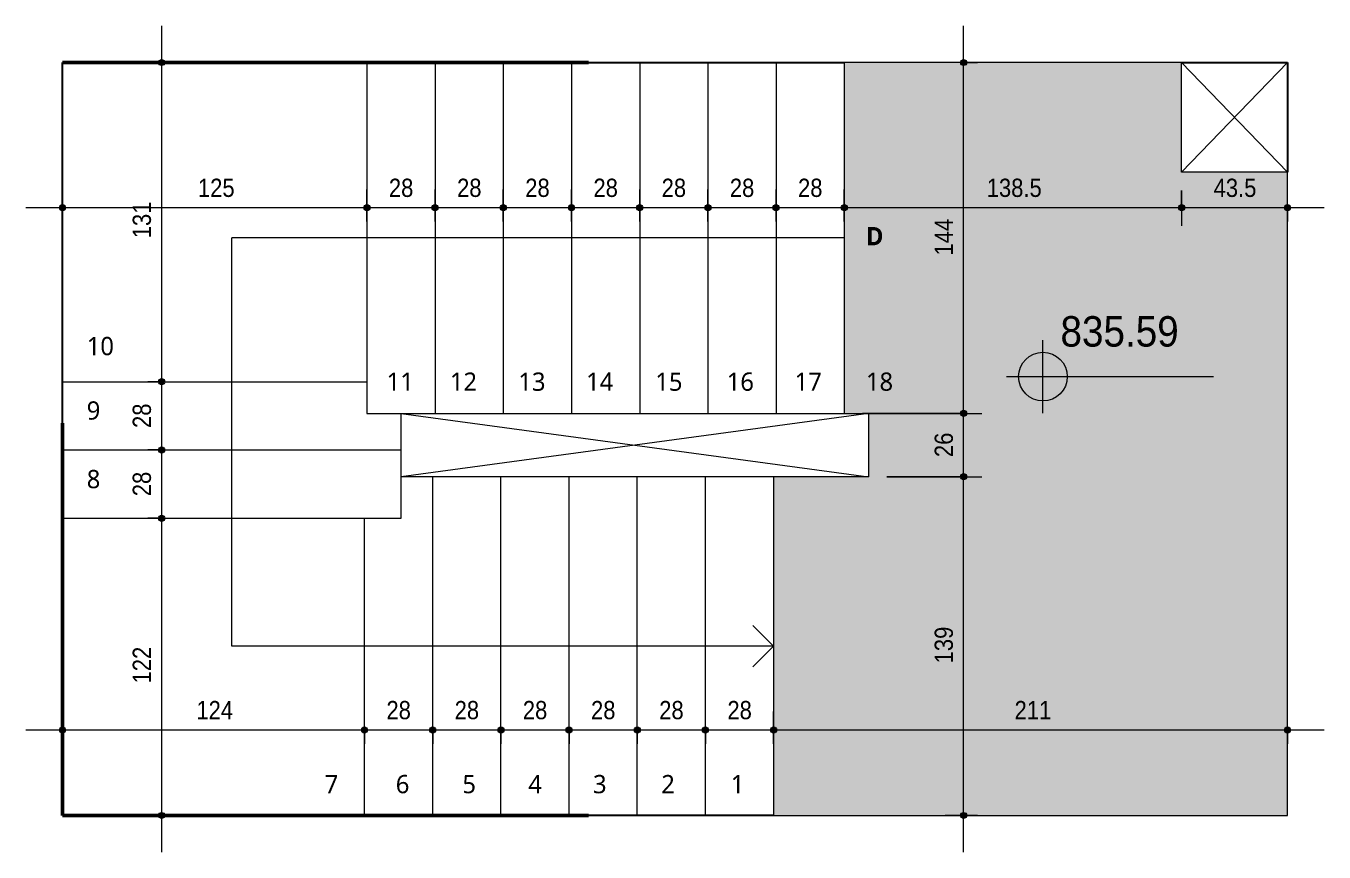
# Model space of a CAD drawing. Header units: centimetres. Extents: x -1139 to 26418, y -889 to 84390.
# Drawn here: x 21262 to 21795, y 331 to 670 of the extents above; entities that cross this region are included whole.
import ezdxf

# ---------------------------------------------------------------- set-up
doc = ezdxf.new("R2010")
doc.units = ezdxf.units.CM
doc.linetypes.add('Projeção', pattern=[0.396875, 0.238125, -0.15875])
for name, color, linetype, lineweight in [('A-ANNO-DIMS', 7, 'Continuous', 9), ('A-ANNO-DIMS-50', 7, 'Continuous', 9), ('A-DETL-GENF', 7, 'Continuous', 18), ('G-ANNO-DIMS', 7, 'Continuous', 9), ('G-ANNO-TEXT', 7, 'Continuous', 9), ('S-BEAM', 7, 'Continuous', 9), ('S-COLS', 7, 'Continuous', 9), ('S-STRS', 7, 'Continuous', 9)]:
    doc.layers.add(name, color=color, linetype=linetype, lineweight=lineweight)
doc.layers.add('A-DETL', color=7, linetype='Continuous', lineweight=18, true_color=0x00a600)
doc.styles.add('Fira Sans', font='', dxfattribs={"width": 0.95, "height": 12.5})
doc.styles.add('Fira Sans_1', font='', dxfattribs={"width": 0.9, "height": 7.5})
doc.styles.add('Gadugi_3', font='gadugi.ttf', dxfattribs={"height": 7.5})
doc.styles.add('Gadugi_B', font='gadugib.ttf', dxfattribs={"height": 7.5})
doc.styles.get('Fira Sans').set_extended_font_data('Fira Sans')
doc.styles.get('Fira Sans_1').set_extended_font_data('Fira Sans')
doc.dimstyles.new('PED_R80_1_5mm_ACIMA_As_ESQ__R00_3', dxfattribs={"dimscale": 30.48, "dimtxt": 10.229846, "dimasz": 0.328084, "dimexe": 0.246063, "dimexo": 0.246063, "dimgap": 0.049213, "dimtad": 1, "dimdec": 1, "dimrnd": 0.5, "dimdsep": 46, "dimtxsty": 'Fira Sans_1', "dimblk1": 'DOTSMALL', "dimblk2": 'DOTSMALL', "dimsah": 1, "dimcen": 0.09, "dimdle": 0.492126, "dimazin": 0, "dimtfac": 1, "dimtdec": 4, "dimtix": 1, "dimtmove": 0, "dimatfit": 3, "dimfxl": 1, "dimtvp": 1, "dimtolj": 1, "dimtzin": 0, "dimarcsym": 2})

# ---------------------------------------------------------------- blocks, each defined once
blk = doc.blocks.new('TQS - Pilar retangular - 235_0 x 19_0-2574328-PL401 - FORMA DA ESCADA BARR')
at = {"layer": 'S-COLS', "color": 8, "lineweight": 50, "true_color": 0x808080}
for p, q in [((-98.54, -9.5), (117.5, -9.5)), ((117.5, -9.5), (117.5, -9.42))]:
    blk.add_line(p, q, dxfattribs=at)
blk = doc.blocks.new('DIMBLOCK343-PL401 - FORMA DA ESCADA BARR')
at = {"layer": 'A-ANNO-DIMS-50', "true_color": 0x000032}
h = blk.add_hatch(color=178, dxfattribs=at)
edge = h.paths.add_edge_path(flags=0)
edge.add_arc((21276.95, 595.21), 1.25, 0, 360)
h = blk.add_hatch(color=178, dxfattribs=at)
edge = h.paths.add_edge_path(flags=0)
edge.add_arc((21401.95, 595.21), 1.25, 0, 360)
at = {"layer": 'A-ANNO-DIMS-50', "color": 178, "true_color": 0x000032}
for p, q in [((21276.95, 589.47), (21276.95, 602.71)), ((21401.95, 589.47), (21401.95, 602.71)), ((21261.95, 595.21), (21401.95, 595.21)), ((21276.95, 595.21), (21276.95, 589.47)), ((21401.95, 595.21), (21401.95, 589.47))]:
    blk.add_line(p, q, dxfattribs=at)
for centre in [(21276.95, 595.21), (21401.95, 595.21)]:
    blk.add_circle(centre, 1.25, dxfattribs=at)
at = {"layer": 'A-ANNO-DIMS-50', "color": 0, "insert": (21332.57, 607.09), "char_height": 7.5, "width": 16.5251, "attachment_point": 1, "line_spacing_factor": 1.049215, "style": 'Fira Sans_1'}
blk.add_mtext('125', dxfattribs=at)
blk = doc.blocks.new('_DotSmall')
at = {"color": 0, "linetype": 'ByBlock', "const_width": 0.5}
blk.add_lwpolyline([(-0.0625, 0, 1), (0.0625, 0, 1)], format="xyb", close=True, dxfattribs=at)
blk = doc.blocks.new('DIMBLOCK344-PL401 - FORMA DA ESCADA BARR')
at = {"layer": 'A-ANNO-DIMS-50', "true_color": 0x000032}
h = blk.add_hatch(color=178, dxfattribs=at)
edge = h.paths.add_edge_path(flags=0)
edge.add_arc((21401.95, 595.21), 1.25, 0, 360)
h = blk.add_hatch(color=178, dxfattribs=at)
edge = h.paths.add_edge_path(flags=0)
edge.add_arc((21429.95, 595.21), 1.25, 0, 360)
at = {"layer": 'A-ANNO-DIMS-50', "color": 178, "true_color": 0x000032}
for p, q in [((21401.95, 589.47), (21401.95, 602.71)), ((21429.95, 589.47), (21429.95, 602.71)), ((21401.95, 595.21), (21429.95, 595.21)), ((21401.95, 595.21), (21401.95, 589.47)), ((21429.95, 595.21), (21429.95, 589.47))]:
    blk.add_line(p, q, dxfattribs=at)
for centre in [(21401.95, 595.21), (21429.95, 595.21)]:
    blk.add_circle(centre, 1.25, dxfattribs=at)
at = {"layer": 'A-ANNO-DIMS-50', "color": 0, "insert": (21410.97, 607.09), "char_height": 7.5, "width": 11.9611, "attachment_point": 1, "line_spacing_factor": 1.049215, "style": 'Fira Sans_1'}
blk.add_mtext('28', dxfattribs=at)
blk = doc.blocks.new('DIMBLOCK345-PL401 - FORMA DA ESCADA BARR')
at = {"layer": 'A-ANNO-DIMS-50', "true_color": 0x000032}
h = blk.add_hatch(color=178, dxfattribs=at)
edge = h.paths.add_edge_path(flags=0)
edge.add_arc((21429.95, 595.21), 1.25, 0, 360)
h = blk.add_hatch(color=178, dxfattribs=at)
edge = h.paths.add_edge_path(flags=0)
edge.add_arc((21457.95, 595.21), 1.25, 0, 360)
at = {"layer": 'A-ANNO-DIMS-50', "color": 178, "true_color": 0x000032}
for p, q in [((21429.95, 589.47), (21429.95, 602.71)), ((21457.95, 589.47), (21457.95, 602.71)), ((21429.95, 595.21), (21457.95, 595.21)), ((21429.95, 595.21), (21429.95, 589.47)), ((21457.95, 595.21), (21457.95, 589.47))]:
    blk.add_line(p, q, dxfattribs=at)
for centre in [(21429.95, 595.21), (21457.95, 595.21)]:
    blk.add_circle(centre, 1.25, dxfattribs=at)
at = {"layer": 'A-ANNO-DIMS-50', "color": 0, "insert": (21438.97, 607.09), "char_height": 7.5, "width": 11.9611, "attachment_point": 1, "line_spacing_factor": 1.049215, "style": 'Fira Sans_1'}
blk.add_mtext('28', dxfattribs=at)
blk = doc.blocks.new('DIMBLOCK346-PL401 - FORMA DA ESCADA BARR')
at = {"layer": 'A-ANNO-DIMS-50', "true_color": 0x000032}
h = blk.add_hatch(color=178, dxfattribs=at)
edge = h.paths.add_edge_path(flags=0)
edge.add_arc((21457.95, 595.21), 1.25, 0, 360)
h = blk.add_hatch(color=178, dxfattribs=at)
edge = h.paths.add_edge_path(flags=0)
edge.add_arc((21485.95, 595.21), 1.25, 0, 360)
at = {"layer": 'A-ANNO-DIMS-50', "color": 178, "true_color": 0x000032}
for p, q in [((21457.95, 589.47), (21457.95, 602.71)), ((21485.95, 589.47), (21485.95, 602.71)), ((21457.95, 595.21), (21485.95, 595.21)), ((21457.95, 595.21), (21457.95, 589.47)), ((21485.95, 595.21), (21485.95, 589.47))]:
    blk.add_line(p, q, dxfattribs=at)
for centre in [(21457.95, 595.21), (21485.95, 595.21)]:
    blk.add_circle(centre, 1.25, dxfattribs=at)
at = {"layer": 'A-ANNO-DIMS-50', "color": 0, "insert": (21466.97, 607.09), "char_height": 7.5, "width": 11.9611, "attachment_point": 1, "line_spacing_factor": 1.049215, "style": 'Fira Sans_1'}
blk.add_mtext('28', dxfattribs=at)
blk = doc.blocks.new('DIMBLOCK347-PL401 - FORMA DA ESCADA BARR')
at = {"layer": 'A-ANNO-DIMS-50', "true_color": 0x000032}
h = blk.add_hatch(color=178, dxfattribs=at)
edge = h.paths.add_edge_path(flags=0)
edge.add_arc((21485.95, 595.21), 1.25, 0, 360)
h = blk.add_hatch(color=178, dxfattribs=at)
edge = h.paths.add_edge_path(flags=0)
edge.add_arc((21513.95, 595.21), 1.25, 0, 360)
at = {"layer": 'A-ANNO-DIMS-50', "color": 178, "true_color": 0x000032}
for p, q in [((21485.95, 589.47), (21485.95, 602.71)), ((21513.95, 589.47), (21513.95, 602.71)), ((21485.95, 595.21), (21513.95, 595.21)), ((21485.95, 595.21), (21485.95, 589.47)), ((21513.95, 595.21), (21513.95, 589.47))]:
    blk.add_line(p, q, dxfattribs=at)
for centre in [(21485.95, 595.21), (21513.95, 595.21)]:
    blk.add_circle(centre, 1.25, dxfattribs=at)
at = {"layer": 'A-ANNO-DIMS-50', "color": 0, "insert": (21494.97, 607.09), "char_height": 7.5, "width": 11.9611, "attachment_point": 1, "line_spacing_factor": 1.049215, "style": 'Fira Sans_1'}
blk.add_mtext('28', dxfattribs=at)
blk = doc.blocks.new('DIMBLOCK348-PL401 - FORMA DA ESCADA BARR')
at = {"layer": 'A-ANNO-DIMS-50', "true_color": 0x000032}
h = blk.add_hatch(color=178, dxfattribs=at)
edge = h.paths.add_edge_path(flags=0)
edge.add_arc((21513.95, 595.21), 1.25, 0, 360)
h = blk.add_hatch(color=178, dxfattribs=at)
edge = h.paths.add_edge_path(flags=0)
edge.add_arc((21541.95, 595.21), 1.25, 0, 360)
at = {"layer": 'A-ANNO-DIMS-50', "color": 178, "true_color": 0x000032}
for p, q in [((21513.95, 589.47), (21513.95, 602.71)), ((21541.95, 589.47), (21541.95, 602.71)), ((21513.95, 595.21), (21541.95, 595.21)), ((21513.95, 595.21), (21513.95, 589.47)), ((21541.95, 595.21), (21541.95, 589.47))]:
    blk.add_line(p, q, dxfattribs=at)
for centre in [(21513.95, 595.21), (21541.95, 595.21)]:
    blk.add_circle(centre, 1.25, dxfattribs=at)
at = {"layer": 'A-ANNO-DIMS-50', "color": 0, "insert": (21522.97, 607.09), "char_height": 7.5, "width": 11.9611, "attachment_point": 1, "line_spacing_factor": 1.049215, "style": 'Fira Sans_1'}
blk.add_mtext('28', dxfattribs=at)
blk = doc.blocks.new('DIMBLOCK349-PL401 - FORMA DA ESCADA BARR')
at = {"layer": 'A-ANNO-DIMS-50', "true_color": 0x000032}
h = blk.add_hatch(color=178, dxfattribs=at)
edge = h.paths.add_edge_path(flags=0)
edge.add_arc((21541.95, 595.21), 1.25, 0, 360)
h = blk.add_hatch(color=178, dxfattribs=at)
edge = h.paths.add_edge_path(flags=0)
edge.add_arc((21569.95, 595.21), 1.25, 0, 360)
at = {"layer": 'A-ANNO-DIMS-50', "color": 178, "true_color": 0x000032}
for p, q in [((21541.95, 589.47), (21541.95, 602.71)), ((21569.95, 589.47), (21569.95, 602.71)), ((21541.95, 595.21), (21569.95, 595.21)), ((21541.95, 595.21), (21541.95, 589.47)), ((21569.95, 595.21), (21569.95, 589.47))]:
    blk.add_line(p, q, dxfattribs=at)
for centre in [(21541.95, 595.21), (21569.95, 595.21)]:
    blk.add_circle(centre, 1.25, dxfattribs=at)
at = {"layer": 'A-ANNO-DIMS-50', "color": 0, "insert": (21550.97, 607.09), "char_height": 7.5, "width": 11.9611, "attachment_point": 1, "line_spacing_factor": 1.049215, "style": 'Fira Sans_1'}
blk.add_mtext('28', dxfattribs=at)
blk = doc.blocks.new('DIMBLOCK350-PL401 - FORMA DA ESCADA BARR')
at = {"layer": 'A-ANNO-DIMS-50', "true_color": 0x000032}
h = blk.add_hatch(color=178, dxfattribs=at)
edge = h.paths.add_edge_path(flags=0)
edge.add_arc((21569.95, 595.21), 1.25, 0, 360)
h = blk.add_hatch(color=178, dxfattribs=at)
edge = h.paths.add_edge_path(flags=0)
edge.add_arc((21597.95, 595.21), 1.25, 0, 360)
at = {"layer": 'A-ANNO-DIMS-50', "color": 178, "true_color": 0x000032}
for p, q in [((21569.95, 589.47), (21569.95, 602.71)), ((21597.95, 589.47), (21597.95, 602.71)), ((21569.95, 595.21), (21597.95, 595.21)), ((21569.95, 595.21), (21569.95, 589.47)), ((21597.95, 595.21), (21597.95, 589.47))]:
    blk.add_line(p, q, dxfattribs=at)
for centre in [(21569.95, 595.21), (21597.95, 595.21)]:
    blk.add_circle(centre, 1.25, dxfattribs=at)
at = {"layer": 'A-ANNO-DIMS-50', "color": 0, "insert": (21578.97, 607.09), "char_height": 7.5, "width": 11.9611, "attachment_point": 1, "line_spacing_factor": 1.049215, "style": 'Fira Sans_1'}
blk.add_mtext('28', dxfattribs=at)
blk = doc.blocks.new('DIMBLOCK351-PL401 - FORMA DA ESCADA BARR')
at = {"layer": 'A-ANNO-DIMS-50', "true_color": 0x000032}
h = blk.add_hatch(color=178, dxfattribs=at)
edge = h.paths.add_edge_path(flags=0)
edge.add_arc((21597.95, 595.21), 1.25, 0, 360)
h = blk.add_hatch(color=178, dxfattribs=at)
edge = h.paths.add_edge_path(flags=0)
edge.add_arc((21736.45, 595.21), 1.25, 0, 360)
at = {"layer": 'A-ANNO-DIMS-50', "color": 178, "true_color": 0x000032}
for p, q in [((21597.95, 589.47), (21597.95, 602.71)), ((21736.45, 602.25), (21736.45, 587.71)), ((21736.45, 595.21), (21736.45, 602.25)), ((21597.95, 595.21), (21736.45, 595.21)), ((21597.95, 595.21), (21597.95, 589.47))]:
    blk.add_line(p, q, dxfattribs=at)
for centre in [(21597.95, 595.21), (21736.45, 595.21)]:
    blk.add_circle(centre, 1.25, dxfattribs=at)
at = {"layer": 'A-ANNO-DIMS-50', "color": 0, "insert": (21656.45, 607.09), "char_height": 7.5, "width": 25.8107, "attachment_point": 1, "line_spacing_factor": 1.049215, "style": 'Fira Sans_1'}
blk.add_mtext('138.5', dxfattribs=at)
blk = doc.blocks.new('DIMBLOCK352-PL401 - FORMA DA ESCADA BARR')
at = {"layer": 'A-ANNO-DIMS-50', "true_color": 0x000032}
h = blk.add_hatch(color=178, dxfattribs=at)
edge = h.paths.add_edge_path(flags=0)
edge.add_arc((21736.45, 595.21), 1.25, 0, 360)
h = blk.add_hatch(color=178, dxfattribs=at)
edge = h.paths.add_edge_path(flags=0)
edge.add_arc((21779.95, 595.21), 1.25, 0, 360)
at = {"layer": 'A-ANNO-DIMS-50', "color": 178, "true_color": 0x000032}
for p, q in [((21779.95, 589.47), (21779.95, 602.71)), ((21736.45, 602.25), (21736.45, 587.71)), ((21736.45, 595.21), (21736.45, 602.25)), ((21736.45, 595.21), (21794.95, 595.21)), ((21779.95, 595.21), (21779.95, 589.47))]:
    blk.add_line(p, q, dxfattribs=at)
for centre in [(21736.45, 595.21), (21779.95, 595.21)]:
    blk.add_circle(centre, 1.25, dxfattribs=at)
at = {"layer": 'A-ANNO-DIMS-50', "color": 0, "insert": (21749.61, 607.09), "char_height": 7.5, "width": 20.6171, "attachment_point": 1, "line_spacing_factor": 1.049215, "style": 'Fira Sans_1'}
blk.add_mtext('43.5', dxfattribs=at)
blk = doc.blocks.new('DIMBLOCK353-PL401 - FORMA DA ESCADA BARR')
at = {"layer": 'A-ANNO-DIMS-50', "true_color": 0x000032}
h = blk.add_hatch(color=178, dxfattribs=at)
edge = h.paths.add_edge_path(flags=0)
edge.add_arc((21276.95, 380.87), 1.25, 0, 360)
h = blk.add_hatch(color=178, dxfattribs=at)
edge = h.paths.add_edge_path(flags=0)
edge.add_arc((21400.95, 380.87), 1.25, 0, 360)
at = {"layer": 'A-ANNO-DIMS-50', "color": 178, "true_color": 0x000032}
for p, q in [((21276.95, 375.14), (21276.95, 388.37)), ((21400.95, 375.14), (21400.95, 388.37)), ((21261.95, 380.87), (21400.95, 380.87)), ((21276.95, 380.87), (21276.95, 375.14)), ((21400.95, 380.87), (21400.95, 375.14))]:
    blk.add_line(p, q, dxfattribs=at)
for centre in [(21276.95, 380.87), (21400.95, 380.87)]:
    blk.add_circle(centre, 1.25, dxfattribs=at)
at = {"layer": 'A-ANNO-DIMS-50', "color": 0, "insert": (21331.93, 392.75), "char_height": 7.5, "width": 16.8399, "attachment_point": 1, "line_spacing_factor": 1.049215, "style": 'Fira Sans_1'}
blk.add_mtext('124', dxfattribs=at)
blk = doc.blocks.new('DIMBLOCK354-PL401 - FORMA DA ESCADA BARR')
at = {"layer": 'A-ANNO-DIMS-50', "true_color": 0x000032}
h = blk.add_hatch(color=178, dxfattribs=at)
edge = h.paths.add_edge_path(flags=0)
edge.add_arc((21400.95, 380.87), 1.25, 0, 360)
h = blk.add_hatch(color=178, dxfattribs=at)
edge = h.paths.add_edge_path(flags=0)
edge.add_arc((21428.95, 380.87), 1.25, 0, 360)
at = {"layer": 'A-ANNO-DIMS-50', "color": 178, "true_color": 0x000032}
for p, q in [((21400.95, 375.14), (21400.95, 388.37)), ((21428.95, 375.14), (21428.95, 388.37)), ((21400.95, 380.87), (21428.95, 380.87)), ((21400.95, 380.87), (21400.95, 375.14)), ((21428.95, 380.87), (21428.95, 375.14))]:
    blk.add_line(p, q, dxfattribs=at)
for centre in [(21400.95, 380.87), (21428.95, 380.87)]:
    blk.add_circle(centre, 1.25, dxfattribs=at)
at = {"layer": 'A-ANNO-DIMS-50', "color": 0, "insert": (21409.97, 392.75), "char_height": 7.5, "width": 11.9611, "attachment_point": 1, "line_spacing_factor": 1.049215, "style": 'Fira Sans_1'}
blk.add_mtext('28', dxfattribs=at)
blk = doc.blocks.new('DIMBLOCK355-PL401 - FORMA DA ESCADA BARR')
at = {"layer": 'A-ANNO-DIMS-50', "true_color": 0x000032}
h = blk.add_hatch(color=178, dxfattribs=at)
edge = h.paths.add_edge_path(flags=0)
edge.add_arc((21428.95, 380.87), 1.25, 0, 360)
h = blk.add_hatch(color=178, dxfattribs=at)
edge = h.paths.add_edge_path(flags=0)
edge.add_arc((21456.95, 380.87), 1.25, 0, 360)
at = {"layer": 'A-ANNO-DIMS-50', "color": 178, "true_color": 0x000032}
for p, q in [((21428.95, 375.14), (21428.95, 388.37)), ((21456.95, 375.14), (21456.95, 388.37)), ((21428.95, 380.87), (21456.95, 380.87)), ((21428.95, 380.87), (21428.95, 375.14)), ((21456.95, 380.87), (21456.95, 375.14))]:
    blk.add_line(p, q, dxfattribs=at)
for centre in [(21428.95, 380.87), (21456.95, 380.87)]:
    blk.add_circle(centre, 1.25, dxfattribs=at)
at = {"layer": 'A-ANNO-DIMS-50', "color": 0, "insert": (21437.97, 392.75), "char_height": 7.5, "width": 11.9611, "attachment_point": 1, "line_spacing_factor": 1.049215, "style": 'Fira Sans_1'}
blk.add_mtext('28', dxfattribs=at)
blk = doc.blocks.new('DIMBLOCK356-PL401 - FORMA DA ESCADA BARR')
at = {"layer": 'A-ANNO-DIMS-50', "true_color": 0x000032}
h = blk.add_hatch(color=178, dxfattribs=at)
edge = h.paths.add_edge_path(flags=0)
edge.add_arc((21456.95, 380.87), 1.25, 0, 360)
h = blk.add_hatch(color=178, dxfattribs=at)
edge = h.paths.add_edge_path(flags=0)
edge.add_arc((21484.95, 380.87), 1.25, 0, 360)
at = {"layer": 'A-ANNO-DIMS-50', "color": 178, "true_color": 0x000032}
for p, q in [((21456.95, 375.14), (21456.95, 388.37)), ((21484.95, 375.14), (21484.95, 388.37)), ((21456.95, 380.87), (21484.95, 380.87)), ((21456.95, 380.87), (21456.95, 375.14)), ((21484.95, 380.87), (21484.95, 375.14))]:
    blk.add_line(p, q, dxfattribs=at)
for centre in [(21456.95, 380.87), (21484.95, 380.87)]:
    blk.add_circle(centre, 1.25, dxfattribs=at)
at = {"layer": 'A-ANNO-DIMS-50', "color": 0, "insert": (21465.97, 392.75), "char_height": 7.5, "width": 11.9611, "attachment_point": 1, "line_spacing_factor": 1.049215, "style": 'Fira Sans_1'}
blk.add_mtext('28', dxfattribs=at)
blk = doc.blocks.new('DIMBLOCK357-PL401 - FORMA DA ESCADA BARR')
at = {"layer": 'A-ANNO-DIMS-50', "true_color": 0x000032}
h = blk.add_hatch(color=178, dxfattribs=at)
edge = h.paths.add_edge_path(flags=0)
edge.add_arc((21484.95, 380.87), 1.25, 0, 360)
h = blk.add_hatch(color=178, dxfattribs=at)
edge = h.paths.add_edge_path(flags=0)
edge.add_arc((21512.95, 380.87), 1.25, 0, 360)
at = {"layer": 'A-ANNO-DIMS-50', "color": 178, "true_color": 0x000032}
for p, q in [((21484.95, 375.14), (21484.95, 388.37)), ((21512.95, 375.14), (21512.95, 388.37)), ((21484.95, 380.87), (21512.95, 380.87)), ((21484.95, 380.87), (21484.95, 375.14)), ((21512.95, 380.87), (21512.95, 375.14))]:
    blk.add_line(p, q, dxfattribs=at)
for centre in [(21484.95, 380.87), (21512.95, 380.87)]:
    blk.add_circle(centre, 1.25, dxfattribs=at)
at = {"layer": 'A-ANNO-DIMS-50', "color": 0, "insert": (21493.97, 392.75), "char_height": 7.5, "width": 11.9611, "attachment_point": 1, "line_spacing_factor": 1.049215, "style": 'Fira Sans_1'}
blk.add_mtext('28', dxfattribs=at)
blk = doc.blocks.new('DIMBLOCK358-PL401 - FORMA DA ESCADA BARR')
at = {"layer": 'A-ANNO-DIMS-50', "true_color": 0x000032}
h = blk.add_hatch(color=178, dxfattribs=at)
edge = h.paths.add_edge_path(flags=0)
edge.add_arc((21512.95, 380.87), 1.25, 0, 360)
h = blk.add_hatch(color=178, dxfattribs=at)
edge = h.paths.add_edge_path(flags=0)
edge.add_arc((21540.95, 380.87), 1.25, 0, 360)
at = {"layer": 'A-ANNO-DIMS-50', "color": 178, "true_color": 0x000032}
for p, q in [((21512.95, 375.14), (21512.95, 388.37)), ((21540.95, 375.14), (21540.95, 388.37)), ((21512.95, 380.87), (21540.95, 380.87)), ((21512.95, 380.87), (21512.95, 375.14)), ((21540.95, 380.87), (21540.95, 375.14))]:
    blk.add_line(p, q, dxfattribs=at)
for centre in [(21512.95, 380.87), (21540.95, 380.87)]:
    blk.add_circle(centre, 1.25, dxfattribs=at)
at = {"layer": 'A-ANNO-DIMS-50', "color": 0, "insert": (21521.97, 392.75), "char_height": 7.5, "width": 11.9611, "attachment_point": 1, "line_spacing_factor": 1.049215, "style": 'Fira Sans_1'}
blk.add_mtext('28', dxfattribs=at)
blk = doc.blocks.new('DIMBLOCK359-PL401 - FORMA DA ESCADA BARR')
at = {"layer": 'A-ANNO-DIMS-50', "true_color": 0x000032}
h = blk.add_hatch(color=178, dxfattribs=at)
edge = h.paths.add_edge_path(flags=0)
edge.add_arc((21540.95, 380.87), 1.25, 0, 360)
h = blk.add_hatch(color=178, dxfattribs=at)
edge = h.paths.add_edge_path(flags=0)
edge.add_arc((21568.95, 380.87), 1.25, 0, 360)
at = {"layer": 'A-ANNO-DIMS-50', "color": 178, "true_color": 0x000032}
for p, q in [((21540.95, 375.14), (21540.95, 388.37)), ((21568.95, 375.14), (21568.95, 388.37)), ((21540.95, 380.87), (21568.95, 380.87)), ((21540.95, 380.87), (21540.95, 375.14)), ((21568.95, 380.87), (21568.95, 375.14))]:
    blk.add_line(p, q, dxfattribs=at)
for centre in [(21540.95, 380.87), (21568.95, 380.87)]:
    blk.add_circle(centre, 1.25, dxfattribs=at)
at = {"layer": 'A-ANNO-DIMS-50', "color": 0, "insert": (21549.97, 392.75), "char_height": 7.5, "width": 11.9611, "attachment_point": 1, "line_spacing_factor": 1.049215, "style": 'Fira Sans_1'}
blk.add_mtext('28', dxfattribs=at)
blk = doc.blocks.new('DIMBLOCK360-PL401 - FORMA DA ESCADA BARR')
at = {"layer": 'A-ANNO-DIMS-50', "true_color": 0x000032}
h = blk.add_hatch(color=178, dxfattribs=at)
edge = h.paths.add_edge_path(flags=0)
edge.add_arc((21568.95, 380.87), 1.25, 0, 360)
h = blk.add_hatch(color=178, dxfattribs=at)
edge = h.paths.add_edge_path(flags=0)
edge.add_arc((21779.95, 380.87), 1.25, 0, 360)
at = {"layer": 'A-ANNO-DIMS-50', "color": 178, "true_color": 0x000032}
for p, q in [((21568.95, 375.14), (21568.95, 388.37)), ((21779.95, 375.14), (21779.95, 388.37)), ((21568.95, 380.87), (21794.95, 380.87)), ((21568.95, 380.87), (21568.95, 375.14)), ((21779.95, 380.87), (21779.95, 375.14))]:
    blk.add_line(p, q, dxfattribs=at)
for centre in [(21568.95, 380.87), (21779.95, 380.87)]:
    blk.add_circle(centre, 1.25, dxfattribs=at)
at = {"layer": 'A-ANNO-DIMS-50', "color": 0, "insert": (21667.89, 392.75), "char_height": 7.5, "width": 15.7382, "attachment_point": 1, "line_spacing_factor": 1.049215, "style": 'Fira Sans_1'}
blk.add_mtext('211', dxfattribs=at)
blk = doc.blocks.new('DIMBLOCK361-PL401 - FORMA DA ESCADA BARR')
at = {"layer": 'A-ANNO-DIMS-50', "true_color": 0x000032}
h = blk.add_hatch(color=178, dxfattribs=at)
edge = h.paths.add_edge_path(flags=0)
edge.add_arc((21646.95, 484.75), 1.25, 0, 360)
h = blk.add_hatch(color=178, dxfattribs=at)
edge = h.paths.add_edge_path(flags=0)
edge.add_arc((21646.95, 345.75), 1.25, 0, 360)
at = {"layer": 'A-ANNO-DIMS-50', "color": 178, "true_color": 0x000032}
for p, q in [((21615.45, 484.75), (21654.45, 484.75)), ((21646.95, 484.75), (21615.45, 484.75)), ((21646.95, 330.75), (21646.95, 484.75)), ((21652.68, 345.75), (21639.45, 345.75)), ((21646.95, 345.75), (21652.68, 345.75))]:
    blk.add_line(p, q, dxfattribs=at)
for centre in [(21646.95, 484.75), (21646.95, 345.75)]:
    blk.add_circle(centre, 1.25, dxfattribs=at)
at = {"layer": 'A-ANNO-DIMS-50', "color": 0, "insert": (21635.06, 408.17), "char_height": 7.5, "width": 16.9973, "attachment_point": 1, "rotation": 90, "line_spacing_factor": 1.049215, "style": 'Fira Sans_1'}
blk.add_mtext('139', dxfattribs=at)
blk = doc.blocks.new('DIMBLOCK362-PL401 - FORMA DA ESCADA BARR')
at = {"layer": 'A-ANNO-DIMS-50', "true_color": 0x000032}
h = blk.add_hatch(color=178, dxfattribs=at)
edge = h.paths.add_edge_path(flags=0)
edge.add_arc((21646.95, 510.75), 1.25, 0, 360)
h = blk.add_hatch(color=178, dxfattribs=at)
edge = h.paths.add_edge_path(flags=0)
edge.add_arc((21646.95, 484.75), 1.25, 0, 360)
at = {"layer": 'A-ANNO-DIMS-50', "color": 178, "true_color": 0x000032}
for p, q in [((21605.45, 510.75), (21654.45, 510.75)), ((21646.95, 510.75), (21605.45, 510.75)), ((21646.95, 484.75), (21646.95, 510.75)), ((21615.45, 484.75), (21654.45, 484.75)), ((21646.95, 484.75), (21615.45, 484.75))]:
    blk.add_line(p, q, dxfattribs=at)
for centre in [(21646.95, 510.75), (21646.95, 484.75)]:
    blk.add_circle(centre, 1.25, dxfattribs=at)
at = {"layer": 'A-ANNO-DIMS-50', "color": 0, "insert": (21635.06, 492.83), "char_height": 7.5, "width": 11.8037, "attachment_point": 1, "rotation": 90, "line_spacing_factor": 1.049215, "style": 'Fira Sans_1'}
blk.add_mtext('26', dxfattribs=at)
blk = doc.blocks.new('DIMBLOCK363-PL401 - FORMA DA ESCADA BARR')
at = {"layer": 'A-ANNO-DIMS-50', "true_color": 0x000032}
h = blk.add_hatch(color=178, dxfattribs=at)
edge = h.paths.add_edge_path(flags=0)
edge.add_arc((21646.95, 654.75), 1.25, 0, 360)
h = blk.add_hatch(color=178, dxfattribs=at)
edge = h.paths.add_edge_path(flags=0)
edge.add_arc((21646.95, 510.75), 1.25, 0, 360)
at = {"layer": 'A-ANNO-DIMS-50', "color": 178, "true_color": 0x000032}
for p, q in [((21646.95, 510.75), (21646.95, 669.75)), ((21652.68, 654.75), (21639.45, 654.75)), ((21646.95, 654.75), (21652.68, 654.75)), ((21605.45, 510.75), (21654.45, 510.75)), ((21646.95, 510.75), (21605.45, 510.75))]:
    blk.add_line(p, q, dxfattribs=at)
for centre in [(21646.95, 654.75), (21646.95, 510.75)]:
    blk.add_circle(centre, 1.25, dxfattribs=at)
at = {"layer": 'A-ANNO-DIMS-50', "color": 0, "insert": (21635.06, 575.54), "char_height": 7.5, "width": 17.312, "attachment_point": 1, "rotation": 90, "line_spacing_factor": 1.049215, "style": 'Fira Sans_1'}
blk.add_mtext('144', dxfattribs=at)
blk = doc.blocks.new('DIMBLOCK364-PL401 - FORMA DA ESCADA BARR')
at = {"layer": 'A-ANNO-DIMS-50', "true_color": 0x000032}
h = blk.add_hatch(color=178, dxfattribs=at)
edge = h.paths.add_edge_path(flags=0)
edge.add_arc((21317.66, 654.75), 1.25, 0, 360)
h = blk.add_hatch(color=178, dxfattribs=at)
edge = h.paths.add_edge_path(flags=0)
edge.add_arc((21317.66, 523.75), 1.25, 0, 360)
at = {"layer": 'A-ANNO-DIMS-50', "color": 178, "true_color": 0x000032}
for p, q in [((21317.66, 669.75), (21317.66, 523.75)), ((21311.93, 654.75), (21325.16, 654.75)), ((21317.66, 654.75), (21311.93, 654.75)), ((21311.93, 523.75), (21325.16, 523.75)), ((21317.66, 523.75), (21311.93, 523.75))]:
    blk.add_line(p, q, dxfattribs=at)
for centre in [(21317.66, 654.75), (21317.66, 523.75)]:
    blk.add_circle(centre, 1.25, dxfattribs=at)
at = {"layer": 'A-ANNO-DIMS-50', "color": 0, "insert": (21305.77, 582.63), "char_height": 7.5, "width": 15.8956, "attachment_point": 1, "rotation": 90, "line_spacing_factor": 1.049215, "style": 'Fira Sans_1'}
blk.add_mtext('131', dxfattribs=at)
blk = doc.blocks.new('DIMBLOCK365-PL401 - FORMA DA ESCADA BARR')
at = {"layer": 'A-ANNO-DIMS-50', "true_color": 0x000032}
h = blk.add_hatch(color=178, dxfattribs=at)
edge = h.paths.add_edge_path(flags=0)
edge.add_arc((21317.66, 523.75), 1.25, 0, 360)
h = blk.add_hatch(color=178, dxfattribs=at)
edge = h.paths.add_edge_path(flags=0)
edge.add_arc((21317.66, 495.75), 1.25, 0, 360)
at = {"layer": 'A-ANNO-DIMS-50', "color": 178, "true_color": 0x000032}
for p, q in [((21311.93, 523.75), (21325.16, 523.75)), ((21317.66, 523.75), (21311.93, 523.75)), ((21317.66, 523.75), (21317.66, 495.75)), ((21311.93, 495.75), (21325.16, 495.75)), ((21317.66, 495.75), (21311.93, 495.75))]:
    blk.add_line(p, q, dxfattribs=at)
for centre in [(21317.66, 523.75), (21317.66, 495.75)]:
    blk.add_circle(centre, 1.25, dxfattribs=at)
at = {"layer": 'A-ANNO-DIMS-50', "color": 0, "insert": (21305.77, 504.77), "char_height": 7.5, "width": 11.9611, "attachment_point": 1, "rotation": 90, "line_spacing_factor": 1.049215, "style": 'Fira Sans_1'}
blk.add_mtext('28', dxfattribs=at)
blk = doc.blocks.new('DIMBLOCK366-PL401 - FORMA DA ESCADA BARR')
at = {"layer": 'A-ANNO-DIMS-50', "true_color": 0x000032}
h = blk.add_hatch(color=178, dxfattribs=at)
edge = h.paths.add_edge_path(flags=0)
edge.add_arc((21317.66, 495.75), 1.25, 0, 360)
h = blk.add_hatch(color=178, dxfattribs=at)
edge = h.paths.add_edge_path(flags=0)
edge.add_arc((21317.66, 467.75), 1.25, 0, 360)
at = {"layer": 'A-ANNO-DIMS-50', "color": 178, "true_color": 0x000032}
for p, q in [((21311.93, 495.75), (21325.16, 495.75)), ((21317.66, 495.75), (21311.93, 495.75)), ((21317.66, 495.75), (21317.66, 467.75)), ((21311.93, 467.75), (21325.16, 467.75)), ((21317.66, 467.75), (21311.93, 467.75))]:
    blk.add_line(p, q, dxfattribs=at)
for centre in [(21317.66, 495.75), (21317.66, 467.75)]:
    blk.add_circle(centre, 1.25, dxfattribs=at)
at = {"layer": 'A-ANNO-DIMS-50', "color": 0, "insert": (21305.77, 476.77), "char_height": 7.5, "width": 11.9611, "attachment_point": 1, "rotation": 90, "line_spacing_factor": 1.049215, "style": 'Fira Sans_1'}
blk.add_mtext('28', dxfattribs=at)
blk = doc.blocks.new('DIMBLOCK367-PL401 - FORMA DA ESCADA BARR')
at = {"layer": 'A-ANNO-DIMS-50', "true_color": 0x000032}
h = blk.add_hatch(color=178, dxfattribs=at)
edge = h.paths.add_edge_path(flags=0)
edge.add_arc((21317.66, 467.75), 1.25, 0, 360)
h = blk.add_hatch(color=178, dxfattribs=at)
edge = h.paths.add_edge_path(flags=0)
edge.add_arc((21317.66, 345.75), 1.25, 0, 360)
at = {"layer": 'A-ANNO-DIMS-50', "color": 178, "true_color": 0x000032}
for p, q in [((21311.93, 467.75), (21325.16, 467.75)), ((21317.66, 467.75), (21311.93, 467.75)), ((21317.66, 467.75), (21317.66, 330.75)), ((21311.93, 345.75), (21325.16, 345.75)), ((21317.66, 345.75), (21311.93, 345.75))]:
    blk.add_line(p, q, dxfattribs=at)
for centre in [(21317.66, 467.75), (21317.66, 345.75)]:
    blk.add_circle(centre, 1.25, dxfattribs=at)
at = {"layer": 'A-ANNO-DIMS-50', "color": 0, "insert": (21305.77, 399.93), "char_height": 7.5, "width": 16.3678, "attachment_point": 1, "rotation": 90, "line_spacing_factor": 1.049215, "style": 'Fira Sans_1'}
blk.add_mtext('122', dxfattribs=at)
blk = doc.blocks.new('Elevações de ponto - M_Cota de elevação - Alvo preenchido-10609-PL401 - FORMA DA ESCADA BARR')
at = {"layer": 'G-ANNO-DIMS'}
h = blk.add_hatch(color=256, dxfattribs=at)
edge = h.paths.add_edge_path(flags=0)
edge.add_line((0, 0), (-0.2, 0))
edge.add_arc((0, 0), 0.2, 90, 180, ccw=False)
edge.add_line((0, 0.2), (0, 0))
h = blk.add_hatch(color=256, dxfattribs=at)
edge = h.paths.add_edge_path(flags=0)
edge.add_line((0, 0), (0.2, 0))
edge.add_arc((0, 0), 0.2, 270, 360, ccw=False)
edge.add_line((0, -0.2), (0, 0))
for p, q in [((0, -0.3), (0, 0.3)), ((-0.3, 0), (1.4, 0))]:
    blk.add_line(p, q, dxfattribs=at)
blk.add_circle((0, 0), 0.2, dxfattribs=at)

msp = doc.modelspace()

# ---------------------------------------------------------------- hatches: boundary and pattern name
at = {"layer": 'A-DETL-GENF', "true_color": 0xa7d7e1}
msp.add_hatch(color=9, dxfattribs=at).paths.add_polyline_path([(21779.95, 345.75), (21779.95, 609.75), (21736.45, 609.75), (21736.45, 654.75), (21597.95, 654.75), (21597.95, 510.75), (21607.95, 510.75), (21607.95, 484.75), (21568.95, 484.75), (21568.95, 345.75)], flags=0)

# ---------------------------------------------------------------- linework, layer by layer
at = {"layer": 'A-DETL', "color": 7}
for p, q in [((21736.45, 654.75), (21597.95, 654.75)), ((21597.95, 654.75), (21597.95, 510.75)), ((21736.45, 609.75), (21736.45, 654.75)), ((21736.45, 609.75), (21779.95, 654.75)), ((21736.45, 654.75), (21779.95, 609.75)), ((21779.95, 609.75), (21736.45, 609.75)), ((21779.95, 345.75), (21779.95, 609.75)), ((21346.45, 415.25), (21346.45, 582.75)), ((21597.95, 582.75), (21346.45, 582.75)), ((21607.95, 510.75), (21415.95, 484.75)), ((21415.95, 510.75), (21607.95, 484.75)), ((21597.95, 510.75), (21607.95, 510.75)), ((21607.95, 510.75), (21607.95, 484.75)), ((21607.95, 484.75), (21568.95, 484.75)), ((21568.95, 484.75), (21568.95, 345.75)), ((21568.95, 415.25), (21560.47, 423.74)), ((21568.95, 415.25), (21346.45, 415.25)), ((21568.95, 415.25), (21560.47, 406.76)), ((21568.95, 345.75), (21779.95, 345.75))]:
    msp.add_line(p, q, dxfattribs=at)
at = {"layer": 'S-BEAM', "lineweight": 25}
for p, q in [((21276.95, 506.75), (21276.95, 654.75)), ((21492.95, 654.75), (21597.95, 654.75)), ((21736.45, 654.75), (21779.95, 654.75)), ((21779.95, 654.75), (21779.95, 609.75)), ((21568.95, 345.75), (21492.95, 345.75))]:
    msp.add_line(p, q, dxfattribs=at)
at = {"layer": 'S-COLS', "color": 8, "lineweight": 50, "true_color": 0x808080}
for p, q in [((21276.95, 506.75), (21276.91, 506.75)), ((21276.95, 345.75), (21276.95, 506.75)), ((21492.95, 345.75), (21276.95, 345.75)), ((21492.95, 345.72), (21492.95, 345.75))]:
    msp.add_line(p, q, dxfattribs=at)
at = {"layer": 'S-STRS', "lineweight": 18}
for p, q in [((21401.95, 654.75), (21401.95, 510.75)), ((21429.95, 654.75), (21429.95, 510.75)), ((21457.95, 654.75), (21457.95, 510.75)), ((21485.95, 654.75), (21485.95, 510.75)), ((21513.95, 654.75), (21513.95, 510.75)), ((21541.95, 654.75), (21541.95, 510.75)), ((21569.95, 654.75), (21569.95, 510.75)), ((21276.95, 523.75), (21401.95, 523.75)), ((21401.95, 510.75), (21429.95, 510.75)), ((21415.95, 495.75), (21415.95, 510.75)), ((21429.95, 510.75), (21457.95, 510.75)), ((21457.95, 510.75), (21485.95, 510.75)), ((21485.95, 510.75), (21513.95, 510.75)), ((21513.95, 510.75), (21541.95, 510.75)), ((21541.95, 510.75), (21569.95, 510.75)), ((21569.95, 510.75), (21597.95, 510.75)), ((21276.95, 495.75), (21415.95, 495.75)), ((21415.95, 467.75), (21415.95, 495.75)), ((21428.95, 484.75), (21415.95, 484.75)), ((21456.95, 484.75), (21428.95, 484.75)), ((21428.95, 345.75), (21428.95, 484.75)), ((21484.95, 484.75), (21456.95, 484.75)), ((21456.95, 345.75), (21456.95, 484.75)), ((21512.95, 484.75), (21484.95, 484.75)), ((21484.95, 345.75), (21484.95, 484.75)), ((21540.95, 484.75), (21512.95, 484.75)), ((21512.95, 345.75), (21512.95, 484.75)), ((21568.95, 484.75), (21540.95, 484.75)), ((21540.95, 345.75), (21540.95, 484.75)), ((21276.95, 467.75), (21415.95, 467.75)), ((21400.95, 345.75), (21400.95, 467.75))]:
    msp.add_line(p, q, dxfattribs=at)
at = {"layer": 'S-STRS', "linetype": 'Projeção', "lineweight": 18}
for p, q in [((21401.95, 654.75), (21401.95, 510.75)), ((21429.95, 654.75), (21429.95, 510.75)), ((21457.95, 654.75), (21457.95, 510.75)), ((21485.95, 654.75), (21485.95, 510.75)), ((21513.95, 654.75), (21513.95, 510.75)), ((21541.95, 654.75), (21541.95, 510.75)), ((21569.95, 654.75), (21569.95, 510.75)), ((21276.95, 523.75), (21401.95, 523.75)), ((21276.95, 495.75), (21415.95, 495.75)), ((21428.95, 345.75), (21428.95, 484.75)), ((21456.95, 345.75), (21456.95, 484.75)), ((21484.95, 345.75), (21484.95, 484.75)), ((21512.95, 345.75), (21512.95, 484.75)), ((21540.95, 345.75), (21540.95, 484.75)), ((21276.95, 467.75), (21415.95, 467.75)), ((21400.95, 345.75), (21400.95, 467.75))]:
    msp.add_line(p, q, dxfattribs=at)

# ---------------------------------------------------------------- block references
at = {"layer": 'G-ANNO-DIMS', "xscale": 49.99999999999998, "yscale": 49.99999999999998, "zscale": 49.99999999999998}
msp.add_blockref('Elevações de ponto - M_Cota de elevação - Alvo preenchido-10609-PL401 - FORMA DA ESCADA BARR', (21679.52, 525.85), dxfattribs=at)
at = {"layer": 'S-COLS', "lineweight": 18}
msp.add_blockref('TQS - Pilar retangular - 235_0 x 19_0-2574328-PL401 - FORMA DA ESCADA BARR', (21375.45, 664.25), dxfattribs=at)

# ---------------------------------------------------------------- texts
at = {"layer": 'G-ANNO-DIMS', "insert": (21686.72, 550.66), "char_height": 12.5, "width": 58.921, "attachment_point": 1, "line_spacing_factor": 1.049215, "style": 'Fira Sans'}
msp.add_mtext('835.59', dxfattribs=at)
at = {"layer": 'G-ANNO-TEXT', "char_height": 7.5, "attachment_point": 1}
for s, insert, width, style in [('\\fGadugi|b1|i0|c0|p34|;D', (21606.84, 587.23), 9.6203, 'Gadugi_B'), ('10', (21286.9, 542.14), 13.6287, 'Gadugi_3'), ('11', (21410, 527.54), 13.6287, 'Gadugi_3'), ('12', (21436, 527.54), 13.6287, 'Gadugi_3'), ('13', (21464.12, 527.54), 13.6287, 'Gadugi_3'), ('14', (21491.94, 527.54), 13.6287, 'Gadugi_3'), ('15', (21520.36, 527.54), 13.6287, 'Gadugi_3'), ('16', (21549.69, 527.54), 13.6287, 'Gadugi_3'), ('17', (21577.58, 527.54), 13.6287, 'Gadugi_3'), ('18', (21606.84, 527.54), 13.6287, 'Gadugi_3'), ('9', (21286.9, 515.71), 6.8143, 'Gadugi_3'), ('8', (21286.9, 487.55), 6.8143, 'Gadugi_3'), ('6', (21413.8, 362.37), 6.8143, 'Gadugi_3'), ('3', (21494.78, 362.37), 6.8143, 'Gadugi_3'), ('2', (21522.83, 362.37), 6.8143, 'Gadugi_3'), ('7', (21384.61, 362.37), 6.8143, 'Gadugi_3'), ('5', (21441.14, 362.37), 6.8143, 'Gadugi_3'), ('4', (21468.22, 362.37), 6.8143, 'Gadugi_3'), ('1', (21551.34, 362.37), 6.8143, 'Gadugi_3')]:
    msp.add_mtext(s, dxfattribs=dict(at, insert=insert, width=width, style=style))

# ---------------------------------------------------------------- dimensions: what is measured, and where the dimension line sits
at = {"layer": 'A-ANNO-DIMS', "color": 178, "true_color": 0x000032}
for base, p1, p2, override, picture, middle in [((21317.66, 523.75), (21319.43, 654.75), (21319.43, 523.75), {"dimpost": '<>', "dimfxl": 130.999999}, 'DIMBLOCK364-PL401 - FORMA DA ESCADA BARR', (21312.34, 589.25)), ((21646.95, 654.75), (21597.95, 510.75), (21645.18, 654.75), {"dimpost": '<>', "dimfxl": 151.547284}, 'DIMBLOCK363-PL401 - FORMA DA ESCADA BARR', (21641.7, 582.75)), ((21317.66, 495.75), (21319.43, 523.75), (21319.43, 495.75), {"dimpost": '<>', "dimfxl": 28}, 'DIMBLOCK365-PL401 - FORMA DA ESCADA BARR', (21312.34, 509.75)), ((21646.95, 510.75), (21607.95, 484.75), (21597.95, 510.75), {"dimpost": '<>', "dimfxl": 27.856776}, 'DIMBLOCK362-PL401 - FORMA DA ESCADA BARR', (21641.63, 497.75)), ((21317.66, 467.75), (21319.43, 495.75), (21319.43, 467.75), {"dimpost": '<>', "dimfxl": 28}, 'DIMBLOCK366-PL401 - FORMA DA ESCADA BARR', (21312.34, 481.75)), ((21646.95, 484.75), (21645.18, 345.75), (21607.95, 484.75), {"dimpost": '<>', "dimfxl": 143.89927}, 'DIMBLOCK361-PL401 - FORMA DA ESCADA BARR', (21641.58, 415.25)), ((21317.66, 345.75), (21319.43, 467.75), (21319.43, 345.75), {"dimpost": '<>', "dimfxl": 122.000003}, 'DIMBLOCK367-PL401 - FORMA DA ESCADA BARR', (21312.41, 406.75))]:
    dim = msp.add_linear_dim(base=base, p1=p1, p2=p2, angle=90, dimstyle='PED_R80_1_5mm_ACIMA_As_ESQ__R00_3', override=override, dxfattribs=at)
    dim.commit()
    dim.dimension.update_dxf_attribs({"geometry": picture, "text_midpoint": middle})
for base, p1, p2, override, picture, middle in [((21736.45, 595.21), (21597.95, 596.97), (21736.45, 609.75), {"dimpost": '<>', "dimfxl": 139.087946}, 'DIMBLOCK351-PL401 - FORMA DA ESCADA BARR', (21667.2, 600.52)), ((21779.95, 595.21), (21736.45, 609.75), (21779.95, 596.97), {"dimpost": '<>', "dimfxl": 45.337191}, 'DIMBLOCK352-PL401 - FORMA DA ESCADA BARR', (21758.2, 600.52)), ((21401.95, 595.21), (21276.95, 596.97), (21401.95, 596.97), {"dimpost": '<>', "dimfxl": 124.999956}, 'DIMBLOCK343-PL401 - FORMA DA ESCADA BARR', (21339.45, 600.52)), ((21429.95, 595.21), (21401.95, 596.97), (21429.95, 596.97), {"dimpost": '<>', "dimfxl": 28}, 'DIMBLOCK344-PL401 - FORMA DA ESCADA BARR', (21415.95, 600.52)), ((21457.95, 595.21), (21429.95, 596.97), (21457.95, 596.97), {"dimpost": '<>', "dimfxl": 28}, 'DIMBLOCK345-PL401 - FORMA DA ESCADA BARR', (21443.95, 600.52)), ((21485.95, 595.21), (21457.95, 596.97), (21485.95, 596.97), {"dimpost": '<>', "dimfxl": 28}, 'DIMBLOCK346-PL401 - FORMA DA ESCADA BARR', (21471.95, 600.52)), ((21513.95, 595.21), (21485.95, 596.97), (21513.95, 596.97), {"dimpost": '<>', "dimfxl": 28}, 'DIMBLOCK347-PL401 - FORMA DA ESCADA BARR', (21499.95, 600.52)), ((21541.95, 595.21), (21513.95, 596.97), (21541.95, 596.97), {"dimpost": '<>', "dimfxl": 28}, 'DIMBLOCK348-PL401 - FORMA DA ESCADA BARR', (21527.95, 600.52)), ((21569.95, 595.21), (21541.95, 596.97), (21569.95, 596.97), {"dimpost": '<>', "dimfxl": 28}, 'DIMBLOCK349-PL401 - FORMA DA ESCADA BARR', (21555.95, 600.52)), ((21597.95, 595.21), (21569.95, 596.97), (21597.95, 596.97), {"dimpost": '<>', "dimfxl": 28}, 'DIMBLOCK350-PL401 - FORMA DA ESCADA BARR', (21583.95, 600.52)), ((21400.95, 380.87), (21276.95, 382.64), (21400.95, 382.64), {"dimpost": '<>', "dimfxl": 123.999957}, 'DIMBLOCK353-PL401 - FORMA DA ESCADA BARR', (21338.95, 386.12)), ((21428.95, 380.87), (21400.95, 382.64), (21428.95, 382.64), {"dimpost": '<>', "dimfxl": 28}, 'DIMBLOCK354-PL401 - FORMA DA ESCADA BARR', (21414.95, 386.18)), ((21456.95, 380.87), (21428.95, 382.64), (21456.95, 382.64), {"dimpost": '<>', "dimfxl": 28}, 'DIMBLOCK355-PL401 - FORMA DA ESCADA BARR', (21442.95, 386.18)), ((21484.95, 380.87), (21456.95, 382.64), (21484.95, 382.64), {"dimpost": '<>', "dimfxl": 28}, 'DIMBLOCK356-PL401 - FORMA DA ESCADA BARR', (21470.95, 386.18)), ((21512.95, 380.87), (21484.95, 382.64), (21512.95, 382.64), {"dimpost": '<>', "dimfxl": 28}, 'DIMBLOCK357-PL401 - FORMA DA ESCADA BARR', (21498.95, 386.18)), ((21540.95, 380.87), (21512.95, 382.64), (21540.95, 382.64), {"dimpost": '<>', "dimfxl": 28}, 'DIMBLOCK358-PL401 - FORMA DA ESCADA BARR', (21526.95, 386.18)), ((21568.95, 380.87), (21540.95, 382.64), (21568.95, 382.64), {"dimpost": '<>', "dimfxl": 28}, 'DIMBLOCK359-PL401 - FORMA DA ESCADA BARR', (21554.95, 386.18)), ((21779.95, 380.87), (21568.95, 382.64), (21779.95, 382.64), {"dimpost": '<>', "dimfxl": 211.000048}, 'DIMBLOCK360-PL401 - FORMA DA ESCADA BARR', (21674.45, 386.12))]:
    dim = msp.add_linear_dim(base=base, p1=p1, p2=p2, dimstyle='PED_R80_1_5mm_ACIMA_As_ESQ__R00_3', override=override, dxfattribs=at)
    dim.commit()
    dim.dimension.update_dxf_attribs({"geometry": picture, "text_midpoint": middle})

doc.saveas('drawing.dxf')
